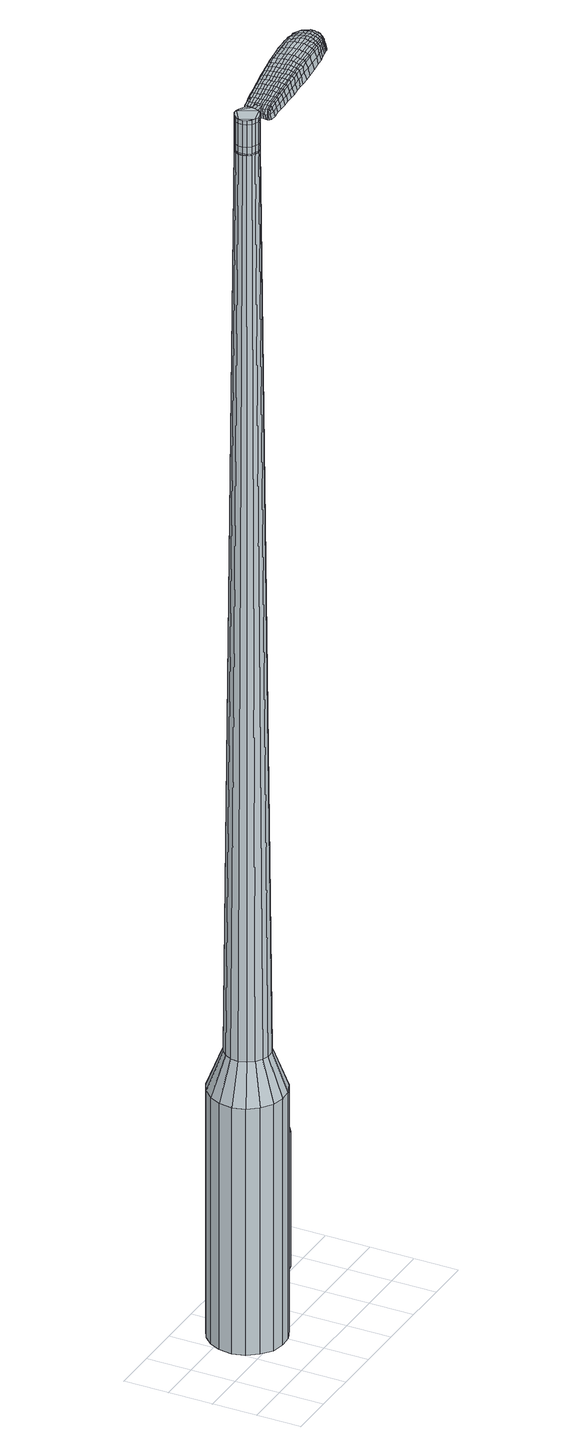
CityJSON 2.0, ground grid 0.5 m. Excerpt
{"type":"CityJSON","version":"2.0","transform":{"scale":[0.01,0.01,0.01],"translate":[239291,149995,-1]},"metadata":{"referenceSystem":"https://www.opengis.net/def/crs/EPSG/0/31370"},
"CityObjects":{
"object1":{"type":"GenericCityObject","attributes":{"cluster":780,"mean_distance_to_centroid":0.336,"new_centroid_x":239291.89,"new_centroid_y":149995.8,"mean_distance_to_camera":13.71,"H1":6.62,"H2":2.55,"Z_final":110.44,"cluster2":-1,"proj_x":239292.55,"proj_y":150003.12,"id_line":24061,"bearing_l":95.17,"distance":7.35,"orientation":"right","G_obj":5.17},"geometry":[{"type":"MultiSurface","lod":"2","boundaries":[[[0,1,2,3]],[[1,4,5,2]],[[4,6,7,5]],[[6,8,9,7]],[[8,10,11,9]],[[10,12,13,11]],[[12,14,15,13]],[[14,16,17,15]],[[16,18,19,17]],[[18,20,21,19]],[[20,22,23,21]],[[22,24,25,23]],[[24,26,27,25]],[[26,28,29,27]],[[28,30,31,29]],[[30,32,33,31]],[[32,34,35,33]],[[34,0,3,35]],[[36,37,38,39]],[[38,40,41,42]],[[41,43,42]],[[42,44,45,46]],[[45,47,46]],[[46,48,49,50]],[[49,51,50]],[[42,46,50,38]],[[50,52,39,38]],[[53,36,39]],[[2,5,7,35]],[[7,9,11,15]],[[11,13,15]],[[15,17,19,23]],[[19,21,23]],[[23,25,27,31]],[[27,29,31]],[[15,23,31,7]],[[31,33,35,7]],[[3,2,35]],[[1,0,54,55]],[[0,34,56,54]],[[34,32,57,56]],[[32,30,58,57]],[[30,28,59,58]],[[28,26,60,59]],[[26,24,61,60]],[[24,22,62,61]],[[22,20,63,62]],[[20,18,64,63]],[[18,16,65,64]],[[16,14,66,65]],[[14,12,67,66]],[[12,10,68,67]],[[10,8,69,68]],[[8,6,70,69]],[[6,4,71,70]],[[4,1,55,71]],[[55,54,72,73]],[[54,56,74,72]],[[56,57,75,74]],[[57,58,76,75]],[[58,59,77,76]],[[59,60,78,77]],[[60,61,79,78]],[[61,62,80,79]],[[62,63,81,80]],[[63,64,82,81]],[[64,65,83,82]],[[65,66,84,83]],[[66,67,85,84]],[[67,68,86,85]],[[68,69,87,86]],[[69,70,88,87]],[[70,71,89,88]],[[71,55,73,89]],[[90,91,92,93]],[[94,95,91,90]],[[96,97,95,94]],[[98,99,97,96]],[[77,100,99,98]],[[101,102,100,77]],[[103,104,102,101]],[[105,106,104,103]],[[107,108,106,105]],[[109,110,108,107]],[[111,112,110,109]],[[113,114,112,111]],[[85,115,114,113]],[[116,117,115,85]],[[87,118,117,116]],[[88,119,118,87]],[[89,120,119,88]],[[93,92,120,89]],[[121,122,123,124]],[[125,121,124,126]],[[127,125,126,128]],[[129,127,128,130]],[[131,129,130,132]],[[133,131,132,134]],[[135,133,134,136]],[[137,135,136,138]],[[139,137,138,140]],[[141,139,140,142]],[[143,141,142,144]],[[145,143,144,146]],[[147,145,146,148]],[[149,147,148,150]],[[151,149,150,152]],[[153,151,152,154]],[[73,72,90,93]],[[72,74,94,90]],[[74,75,96,94]],[[75,76,98,96]],[[76,77,98]],[[78,101,77]],[[78,79,103,101]],[[79,80,105,103]],[[80,81,107,105]],[[81,82,109,107]],[[82,83,111,109]],[[83,84,113,111]],[[84,85,113]],[[86,116,85]],[[86,87,116]],[[73,93,89]],[[155,156,92,91]],[[156,120,92]],[[157,117,118]],[[157,115,117]],[[158,114,115]],[[158,159,112,114]],[[159,160,110,112]],[[160,161,108,110]],[[161,162,106,108]],[[162,163,104,106]],[[163,164,102,104]],[[164,100,102]],[[165,99,100]],[[165,166,97,99]],[[166,167,95,97]],[[167,155,91,95]],[[39,52,153,168]],[[156,155,169,154]],[[53,39,168,122]],[[155,167,123,169]],[[36,53,122,121]],[[167,166,124,123]],[[37,36,121,125]],[[166,165,126,124]],[[38,37,125,127]],[[165,100,128,126]],[[40,38,127,129]],[[100,164,130,128]],[[41,40,129,131]],[[164,163,132,130]],[[43,41,131,133]],[[163,162,134,132]],[[42,43,133,135]],[[162,161,136,134]],[[44,42,135,137]],[[161,160,138,136]],[[45,44,137,139]],[[160,159,140,138]],[[47,45,139,141]],[[159,158,142,140]],[[46,47,141,143]],[[158,115,144,142]],[[48,46,143,145]],[[115,157,146,144]],[[49,48,145,147]],[[157,118,148,146]],[[51,49,147,149]],[[118,119,150,148]],[[50,51,149,151]],[[119,120,152,150]],[[52,50,151,153]],[[120,156,154,152]],[[153,154,170,171]],[[154,169,172,170]],[[169,123,173,172]],[[123,122,174,173]],[[122,168,175,174]],[[168,153,171,175]],[[176,177,178,179]],[[180,176,179,181]],[[176,180,182,183]],[[177,176,183,184]],[[185,186,187,188]],[[189,185,188,190]],[[185,189,191,192]],[[186,185,192,193]],[[194,195,196,197]],[[198,194,197,199]],[[194,198,200,201]],[[195,194,201,202]],[[203,204,205,206]],[[207,203,206,208]],[[203,207,209,210]],[[204,203,210,211]],[[212,213,214,215]],[[216,212,215,217]],[[212,216,218,219]],[[213,212,219,220]],[[221,222,223,224]],[[225,221,224,226]],[[221,225,227,228]],[[222,221,228,229]],[[230,231,232,233]],[[222,230,233,223]],[[230,222,229,234]],[[231,230,234,235]],[[236,237,238,239]],[[231,236,239,232]],[[236,231,235,240]],[[237,236,240,241]],[[242,180,181,243]],[[237,242,243,238]],[[242,237,241,244]],[[180,242,244,182]],[[245,246,247,248]],[[249,245,248,250]],[[245,249,251,252]],[[246,245,252,253]],[[254,255,256,257]],[[246,254,257,247]],[[254,246,253,258]],[[255,254,258,259]],[[260,261,262,263]],[[255,260,263,256]],[[260,255,259,264]],[[261,260,264,265]],[[266,267,268,269]],[[261,266,269,262]],[[266,261,265,270]],[[267,266,270,271]],[[272,177,184,273]],[[267,272,273,268]],[[272,267,271,274]],[[177,272,274,178]],[[275,276,277,278]],[[279,275,278,280]],[[275,279,281,282]],[[276,275,282,283]],[[284,285,286,287]],[[276,284,287,277]],[[284,276,283,288]],[[285,284,288,289]],[[290,291,292,293]],[[285,290,293,286]],[[290,285,289,294]],[[291,290,294,295]],[[296,189,190,297]],[[291,296,297,292]],[[296,291,295,298]],[[189,296,298,191]],[[299,300,301,302]],[[303,299,302,304]],[[299,303,305,306]],[[300,299,306,307]],[[308,309,310,311]],[[300,308,311,301]],[[308,300,307,312]],[[309,308,312,313]],[[314,315,316,317]],[[309,314,317,310]],[[314,309,313,318]],[[315,314,318,319]],[[320,321,322,323]],[[315,320,323,316]],[[320,315,319,324]],[[321,320,324,325]],[[326,186,193,327]],[[321,326,327,322]],[[326,321,325,328]],[[186,326,328,187]],[[329,215,214,330]],[[331,329,330,332]],[[329,331,333,334]],[[215,329,334,217]],[[335,331,332,336]],[[337,335,336,338]],[[335,337,339,340]],[[331,335,340,333]],[[341,337,338,342]],[[343,341,342,344]],[[341,343,345,346]],[[337,341,346,339]],[[347,343,344,348]],[[349,347,348,350]],[[347,349,351,352]],[[343,347,352,345]],[[353,349,350,354]],[[204,353,354,205]],[[353,204,211,355]],[[349,353,355,351]],[[356,357,202,201]],[[358,356,201,200]],[[356,358,359,360]],[[357,356,360,361]],[[362,363,361,360]],[[364,362,360,359]],[[362,364,365,366]],[[363,362,366,367]],[[368,369,367,366]],[[370,368,366,365]],[[368,370,371,372]],[[369,368,372,373]],[[374,375,373,372]],[[376,374,372,371]],[[374,376,209,207]],[[375,374,207,208]],[[377,378,379,380]],[[279,377,380,281]],[[377,279,280,381]],[[378,377,381,382]],[[383,198,199,384]],[[378,383,384,379]],[[383,378,382,385]],[[198,383,385,200]],[[386,387,388,389]],[[225,386,389,227]],[[386,225,226,390]],[[387,386,390,391]],[[392,393,394,395]],[[387,392,395,388]],[[392,387,391,396]],[[393,392,396,397]],[[398,195,202,399]],[[393,398,399,394]],[[398,393,397,400]],[[195,398,400,196]],[[401,402,403,404]],[[183,401,404,184]],[[401,183,182,405]],[[402,401,405,406]],[[407,408,409,410]],[[402,407,410,403]],[[407,402,406,411]],[[408,407,411,412]],[[413,206,205,414]],[[408,413,414,409]],[[413,408,412,415]],[[206,413,415,208]],[[416,417,418,419]],[[188,416,419,190]],[[416,188,187,420]],[[417,416,420,421]],[[422,210,209,423]],[[417,422,423,418]],[[422,417,421,424]],[[210,422,424,211]],[[425,426,427,428]],[[303,425,428,305]],[[425,303,304,429]],[[426,425,429,430]],[[431,216,217,432]],[[426,431,432,427]],[[431,426,430,433]],[[216,431,433,218]],[[434,435,436,437]],[[249,434,437,251]],[[434,249,250,438]],[[435,434,438,439]],[[440,441,442,443]],[[435,440,443,436]],[[440,435,439,444]],[[441,440,444,445]],[[446,213,220,447]],[[441,446,447,442]],[[446,441,445,448]],[[213,446,448,214]],[[449,450,439,438]],[[248,449,438,250]],[[449,248,247,451]],[[450,449,451,452]],[[453,454,445,444]],[[450,453,444,439]],[[453,450,452,455]],[[454,453,455,456]],[[457,330,214,448]],[[454,457,448,445]],[[457,454,456,458]],[[330,457,458,332]],[[459,460,461,462]],[[306,459,462,307]],[[459,306,305,428]],[[460,459,428,427]],[[463,334,333,464]],[[460,463,464,461]],[[463,460,427,432]],[[334,463,432,217]],[[465,466,452,451]],[[257,465,451,247]],[[465,257,256,467]],[[466,465,467,468]],[[469,470,456,455]],[[466,469,455,452]],[[469,466,468,471]],[[470,469,471,472]],[[473,336,332,458]],[[470,473,458,456]],[[473,470,472,474]],[[336,473,474,338]],[[475,476,477,478]],[[312,475,478,313]],[[475,312,307,462]],[[476,475,462,461]],[[479,340,339,480]],[[476,479,480,477]],[[479,476,461,464]],[[340,479,464,333]],[[481,482,468,467]],[[263,481,467,256]],[[481,263,262,483]],[[482,481,483,484]],[[485,486,472,471]],[[482,485,471,468]],[[485,482,484,487]],[[486,485,487,488]],[[489,342,338,474]],[[486,489,474,472]],[[489,486,488,490]],[[342,489,490,344]],[[491,492,493,494]],[[318,491,494,319]],[[491,318,313,478]],[[492,491,478,477]],[[495,346,345,496]],[[492,495,496,493]],[[495,492,477,480]],[[346,495,480,339]],[[497,498,484,483]],[[269,497,483,262]],[[497,269,268,499]],[[498,497,499,500]],[[501,502,488,487]],[[498,501,487,484]],[[501,498,500,503]],[[502,501,503,504]],[[505,348,344,490]],[[502,505,490,488]],[[505,502,504,506]],[[348,505,506,350]],[[507,508,509,510]],[[324,507,510,325]],[[507,324,319,494]],[[508,507,494,493]],[[511,352,351,512]],[[508,511,512,509]],[[511,508,493,496]],[[352,511,496,345]],[[513,514,500,499]],[[273,513,499,268]],[[513,273,184,404]],[[514,513,404,403]],[[515,516,504,503]],[[514,515,503,500]],[[515,514,403,410]],[[516,515,410,409]],[[517,354,350,506]],[[516,517,506,504]],[[517,516,409,414]],[[354,517,414,205]],[[518,519,421,420]],[[328,518,420,187]],[[518,328,325,510]],[[519,518,510,509]],[[520,355,211,424]],[[519,520,424,421]],[[520,519,509,512]],[[355,520,512,351]],[[521,522,382,381]],[[278,521,381,280]],[[521,278,277,523]],[[522,521,523,524]],[[525,358,200,385]],[[522,525,385,382]],[[525,522,524,526]],[[358,525,526,359]],[[527,528,529,530]],[[228,527,530,229]],[[527,228,227,389]],[[528,527,389,388]],[[531,532,533,534]],[[528,531,534,529]],[[531,528,388,395]],[[532,531,395,394]],[[535,357,361,536]],[[532,535,536,533]],[[535,532,394,399]],[[357,535,399,202]],[[537,538,524,523]],[[287,537,523,277]],[[537,287,286,539]],[[538,537,539,540]],[[541,364,359,526]],[[538,541,526,524]],[[541,538,540,542]],[[364,541,542,365]],[[543,544,545,546]],[[234,543,546,235]],[[543,234,229,530]],[[544,543,530,529]],[[547,548,549,550]],[[544,547,550,545]],[[547,544,529,534]],[[548,547,534,533]],[[551,363,367,552]],[[548,551,552,549]],[[551,548,533,536]],[[363,551,536,361]],[[553,554,540,539]],[[293,553,539,286]],[[553,293,292,555]],[[554,553,555,556]],[[557,370,365,542]],[[554,557,542,540]],[[557,554,556,558]],[[370,557,558,371]],[[559,560,561,562]],[[240,559,562,241]],[[559,240,235,546]],[[560,559,546,545]],[[563,564,565,566]],[[560,563,566,561]],[[563,560,545,550]],[[564,563,550,549]],[[567,369,373,568]],[[564,567,568,565]],[[567,564,549,552]],[[369,567,552,367]],[[569,570,556,555]],[[297,569,555,292]],[[569,297,190,419]],[[570,569,419,418]],[[571,376,371,558]],[[570,571,558,556]],[[571,570,418,423]],[[376,571,423,209]],[[572,573,406,405]],[[244,572,405,182]],[[572,244,241,562]],[[573,572,562,561]],[[574,575,412,411]],[[573,574,411,406]],[[574,573,561,566]],[[575,574,566,565]],[[576,375,208,415]],[[575,576,415,412]],[[576,575,565,568]],[[375,576,568,373]],[[577,578,579,580]],[[580,579,581,582]],[[583,581,579,584]],[[584,579,578,585]],[[586,587,588,589]],[[589,588,590,591]],[[592,590,588,593]],[[593,588,587,594]],[[595,596,597,598]],[[598,597,599,600]],[[601,599,597,602]],[[602,597,596,603]],[[604,605,606,607]],[[607,606,608,609]],[[610,608,606,611]],[[611,606,605,612]],[[613,614,615,616]],[[616,615,617,618]],[[619,617,615,620]],[[620,615,614,621]],[[622,623,624,625]],[[625,624,626,627]],[[628,626,624,629]],[[629,624,623,630]],[[631,632,633,634]],[[634,633,623,622]],[[630,623,633,635]],[[635,633,632,636]],[[637,638,639,640]],[[640,639,632,631]],[[636,632,639,641]],[[641,639,638,642]],[[582,581,643,644]],[[644,643,638,637]],[[642,638,643,645]],[[645,643,581,583]],[[646,647,648,649]],[[649,648,650,651]],[[652,650,648,653]],[[653,648,647,654]],[[655,656,657,658]],[[658,657,647,646]],[[654,647,657,659]],[[659,657,656,660]],[[661,662,663,664]],[[664,663,656,655]],[[660,656,663,665]],[[665,663,662,666]],[[667,668,669,670]],[[670,669,662,661]],[[666,662,669,671]],[[671,669,668,672]],[[585,578,673,674]],[[674,673,668,667]],[[672,668,673,675]],[[675,673,578,577]],[[676,677,678,679]],[[679,678,680,681]],[[682,680,678,683]],[[683,678,677,684]],[[685,686,687,688]],[[688,687,677,676]],[[684,677,687,689]],[[689,687,686,690]],[[691,692,693,694]],[[694,693,686,685]],[[690,686,693,695]],[[695,693,692,696]],[[591,590,697,698]],[[698,697,692,691]],[[696,692,697,699]],[[699,697,590,592]],[[700,701,702,703]],[[703,702,704,705]],[[706,704,702,707]],[[707,702,701,708]],[[709,710,711,712]],[[712,711,701,700]],[[708,701,711,713]],[[713,711,710,714]],[[715,716,717,718]],[[718,717,710,709]],[[714,710,717,719]],[[719,717,716,720]],[[721,722,723,724]],[[724,723,716,715]],[[720,716,723,725]],[[725,723,722,726]],[[594,587,727,728]],[[728,727,722,721]],[[726,722,727,729]],[[729,727,587,586]],[[613,616,730,731]],[[731,730,732,733]],[[734,732,730,735]],[[735,730,616,618]],[[733,732,736,737]],[[737,736,738,739]],[[740,738,736,741]],[[741,736,732,734]],[[739,738,742,743]],[[743,742,744,745]],[[746,744,742,747]],[[747,742,738,740]],[[745,744,748,749]],[[749,748,750,751]],[[752,750,748,753]],[[753,748,744,746]],[[751,750,754,755]],[[755,754,605,604]],[[612,605,754,756]],[[756,754,750,752]],[[603,757,758,602]],[[602,758,759,601]],[[760,759,758,761]],[[761,758,757,762]],[[762,763,764,761]],[[761,764,765,760]],[[766,765,764,767]],[[767,764,763,768]],[[768,769,770,767]],[[767,770,771,766]],[[772,771,770,773]],[[773,770,769,774]],[[774,775,776,773]],[[773,776,777,772]],[[610,777,776,608]],[[608,776,775,609]],[[778,779,780,781]],[[781,780,680,682]],[[681,680,780,782]],[[782,780,779,783]],[[600,599,784,785]],[[785,784,779,778]],[[783,779,784,786]],[[786,784,599,601]],[[787,788,789,790]],[[790,789,626,628]],[[627,626,789,791]],[[791,789,788,792]],[[793,794,795,796]],[[796,795,788,787]],[[792,788,795,797]],[[797,795,794,798]],[[603,596,799,800]],[[800,799,794,793]],[[798,794,799,801]],[[801,799,596,595]],[[802,803,804,805]],[[805,804,584,585]],[[583,584,804,806]],[[806,804,803,807]],[[808,809,810,811]],[[811,810,803,802]],[[807,803,810,812]],[[812,810,809,813]],[[604,607,814,815]],[[815,814,809,808]],[[813,809,814,816]],[[816,814,607,609]],[[817,818,819,820]],[[820,819,589,591]],[[586,589,819,821]],[[821,819,818,822]],[[610,611,823,824]],[[824,823,818,817]],[[822,818,823,825]],[[825,823,611,612]],[[826,827,828,829]],[[829,828,704,706]],[[705,704,828,830]],[[830,828,827,831]],[[618,617,832,833]],[[833,832,827,826]],[[831,827,832,834]],[[834,832,617,619]],[[835,650,836,837]],[[837,836,650,652]],[[651,650,836,838]],[[838,836,650,839]],[[840,841,842,843]],[[843,842,650,835]],[[839,650,842,844]],[[844,842,841,845]],[[621,614,846,847]],[[847,846,841,840]],[[845,841,846,848]],[[848,846,614,613]],[[839,849,850,838]],[[838,850,649,651]],[[646,649,850,851]],[[851,850,849,852]],[[845,853,854,844]],[[844,854,849,839]],[[852,849,854,855]],[[855,854,853,856]],[[613,731,171,848]],[[848,171,853,845]],[[856,853,171,857]],[[857,171,731,733]],[[858,859,860,861]],[[861,860,707,708]],[[706,707,860,829]],[[829,860,859,826]],[[734,735,862,863]],[[863,862,859,858]],[[826,859,862,833]],[[833,862,735,618]],[[852,864,851]],[[851,864,658,646]],[[655,658,864,865]],[[865,864,866]],[[856,867,868,855]],[[855,868,864,852]],[[866,864,868,869]],[[869,868,867,870]],[[733,737,871,857]],[[857,871,867,856]],[[870,867,871,872]],[[872,871,737,739]],[[873,874,875,876]],[[876,875,713,714]],[[708,713,875,861]],[[861,875,874,858]],[[740,741,877,878]],[[878,877,874,873]],[[858,874,877,863]],[[863,877,741,734]],[[866,879,880,865]],[[865,880,664,655]],[[661,664,880,881]],[[880,879,881]],[[870,882,883,869]],[[869,883,879,866]],[[881,879,883,884]],[[884,883,882,885]],[[739,743,886,872]],[[872,886,882,870]],[[885,882,886,887]],[[887,886,743,745]],[[888,889,890,891]],[[891,890,719,720]],[[714,719,890,876]],[[876,890,889,873]],[[746,747,892,893]],[[893,892,889,888]],[[873,889,892,878]],[[878,892,747,740]],[[894,895,881]],[[881,895,670,661]],[[667,670,895,896]],[[896,895,894,897]],[[885,898,899,884]],[[884,899,894,881]],[[897,894,899,900]],[[900,899,898,901]],[[745,749,902,887]],[[887,902,898,885]],[[901,898,902,903]],[[903,902,749,751]],[[904,905,906,907]],[[907,906,725,726]],[[720,725,906,891]],[[891,906,905,888]],[[752,753,908,909]],[[909,908,905,904]],[[888,905,908,893]],[[893,908,753,746]],[[897,910,911,896]],[[896,911,674,667]],[[585,674,911,805]],[[805,911,910,802]],[[901,912,913,900]],[[900,913,910,897]],[[802,910,913,811]],[[811,913,912,808]],[[751,755,914,903]],[[903,914,912,901]],[[808,912,914,815]],[[815,914,755,604]],[[822,915,916,821]],[[821,916,729,586]],[[726,729,916,907]],[[907,916,915,904]],[[612,756,917,825]],[[825,917,915,822]],[[904,915,917,909]],[[909,917,756,752]],[[783,918,919,782]],[[782,919,679,681]],[[676,679,919,920]],[[920,919,918,921]],[[601,759,922,786]],[[786,922,918,783]],[[921,918,922,923]],[[923,922,759,760]],[[924,925,926,927]],[[927,926,629,630]],[[628,629,926,790]],[[790,926,925,787]],[[928,929,930,931]],[[931,930,925,924]],[[787,925,930,796]],[[796,930,929,793]],[[762,757,932,933]],[[933,932,929,928]],[[793,929,932,800]],[[800,932,757,603]],[[921,934,935,920]],[[920,935,688,676]],[[685,688,935,936]],[[936,935,934,937]],[[760,765,938,923]],[[923,938,934,921]],[[937,934,938,939]],[[939,938,765,766]],[[940,941,942,943]],[[943,942,635,636]],[[630,635,942,927]],[[927,942,941,924]],[[944,945,946,947]],[[947,946,941,940]],[[924,941,946,931]],[[931,946,945,928]],[[768,763,948,949]],[[949,948,945,944]],[[928,945,948,933]],[[933,948,763,762]],[[937,950,951,936]],[[936,951,694,685]],[[691,694,951,952]],[[952,951,950,953]],[[766,771,954,939]],[[939,954,950,937]],[[953,950,954,955]],[[955,954,771,772]],[[956,957,958,959]],[[959,958,641,642]],[[636,641,958,943]],[[943,958,957,940]],[[960,961,962,963]],[[963,962,957,956]],[[940,957,962,947]],[[947,962,961,944]],[[774,769,964,965]],[[965,964,961,960]],[[944,961,964,949]],[[949,964,769,768]],[[953,966,967,952]],[[952,967,698,691]],[[591,698,967,820]],[[820,967,966,817]],[[772,777,968,955]],[[955,968,966,953]],[[817,966,968,824]],[[824,968,777,610]],[[807,969,970,806]],[[806,970,645,583]],[[642,645,970,959]],[[959,970,969,956]],[[813,971,972,812]],[[812,972,969,807]],[[956,969,972,963]],[[963,972,971,960]],[[609,775,973,816]],[[816,973,971,813]],[[960,971,973,965]],[[965,973,775,774]],[[577,580,179,178]],[[580,582,181,179]],[[592,593,192,191]],[[593,594,193,192]],[[595,598,197,196]],[[598,600,199,197]],[[619,620,219,218]],[[620,621,220,219]],[[622,625,224,223]],[[625,627,226,224]],[[631,634,233,232]],[[634,622,223,233]],[[637,640,239,238]],[[640,631,232,239]],[[582,644,243,181]],[[644,637,238,243]],[[652,653,252,251]],[[653,654,253,252]],[[654,659,258,253]],[[659,660,259,258]],[[660,665,264,259]],[[665,666,265,264]],[[666,671,270,265]],[[671,672,271,270]],[[672,675,274,271]],[[675,577,178,274]],[[682,683,282,281]],[[683,684,283,282]],[[684,689,288,283]],[[689,690,289,288]],[[690,695,294,289]],[[695,696,295,294]],[[696,699,298,295]],[[699,592,191,298]],[[700,703,302,301]],[[703,705,304,302]],[[709,712,311,310]],[[712,700,301,311]],[[715,718,317,316]],[[718,709,310,317]],[[721,724,323,322]],[[724,715,316,323]],[[594,728,327,193]],[[728,721,322,327]],[[778,781,380,379]],[[781,682,281,380]],[[600,785,384,199]],[[785,778,379,384]],[[627,791,390,226]],[[791,792,391,390]],[[792,797,396,391]],[[797,798,397,396]],[[798,801,400,397]],[[801,595,196,400]],[[705,830,429,304]],[[830,831,430,429]],[[831,834,433,430]],[[834,619,218,433]],[[835,837,437,436]],[[837,652,251,437]],[[840,843,443,442]],[[843,835,436,443]],[[621,847,447,220]],[[847,840,442,447]],[[974,975,976,977]],[[978,979,977,976]],[[980,981,982,983]],[[984,985,986,987]],[[975,988,989,976]],[[990,978,976,989]],[[991,980,983,992]],[[993,994,985,984]],[[988,995,996,989]],[[996,997,990,989]],[[998,991,992,999]],[[1000,994,993,1001]],[[995,1002,1003,996]],[[1003,1004,997,996]],[[1005,998,999,1006]],[[1007,1000,1001,1008]],[[1009,1010,1011,1012]],[[1013,1014,1010,1009]],[[1013,1015,1016,1014]],[[1015,1017,1018,1016]],[[1019,1020,1021,1022]],[[1023,1024,1020,1019]],[[1025,1026,1024,1023]],[[1027,1028,1026,1025]],[[1022,1011,1010,1019]],[[1019,1010,1014,1023]],[[1014,1016,1025,1023]],[[1016,1018,1027,1025]],[[983,982,979,978]],[[992,983,978,990]],[[997,999,992,990]],[[1004,1006,999,997]],[[984,987,981,980]],[[993,984,980,991]],[[1001,993,991,998]],[[1008,1001,998,1005]],[[985,1009,1012,986]],[[994,1013,1009,985]],[[1015,1013,994,1000]],[[1017,1015,1000,1007]],[[1029,1030,1031,1032]],[[1031,1033,1034,1035]],[[1031,1035,1036,1037]],[[1031,1037,1032]],[[1038,1029,1032,1039]],[[1040,1039,1032,1041]],[[1042,1041,1032]],[[1043,1031,1030,1044]],[[1045,1043,1044,1046]],[[1047,1045,1046,1048]],[[1049,1047,1048,1050]],[[1051,1049,1050,1052]],[[1052,1053,1054,1055]],[[1052,1055,1056,1057]],[[1052,1057,1058,1059]],[[1058,1060,1061,1062]],[[1058,1062,1063,1064]],[[1058,1064,1059]],[[1052,1059,1051]],[[1065,1066,1030,1029]],[[1067,1068,1033,1031]],[[1069,1070,1042,1032]],[[1066,1071,1044,1030]],[[1072,1067,1031,1043]],[[1071,1073,1046,1044]],[[1074,1072,1043,1045]],[[1073,1075,1048,1046]],[[1076,1074,1045,1047]],[[1075,1077,1050,1048]],[[1078,1076,1047,1049]],[[1077,1079,1052,1050]],[[1080,1078,1049,1051]],[[1079,1081,1053,1052]],[[1082,1083,1060,1058]],[[1084,1080,1051,1059]],[[1054,1053,1081,1085]],[[1055,1054,1085,1086]],[[1056,1055,1086,1087]],[[1057,1056,1087,1088]],[[1058,1057,1088,1082]],[[1089,1065,1029,1038]],[[1090,1089,1038,1039]],[[1091,1090,1039,1040]],[[1092,1091,1040,1041]],[[1070,1092,1041,1042]],[[1034,1033,1068,1093]],[[1061,1060,1083,1094]],[[1035,1034,1093,1095]],[[1036,1035,1095,1096]],[[1037,1036,1096,1097]],[[1032,1037,1097,1069]],[[1062,1061,1094,1098]],[[1063,1062,1098,1099]],[[1064,1063,1099,1100]],[[1059,1064,1100,1084]]]}]}
},
"vertices":[
[133,86,384],[131,71,384],[131,71,96],[133,86,96],[125,58,384],[125,58,96],[115,47,384],[115,47,96],[101,41,384],[101,41,96],[87,40,384],[87,40,96],[73,43,384],[73,43,96],[61,52,384],[61,52,96],[52,64,384],[52,64,96],[48,78,384],[48,78,96],[50,93,384],[50,93,96],[56,106,384],[56,106,96],[66,116,384],[66,116,96],[79,123,384],[79,123,96],[94,124,384],[94,124,96],[108,120,384],[108,120,96],[120,112,384],[120,112,96],[129,100,384],[129,100,96],[100,91,1524],[96,94,1524],[92,95,1524],[104,83,1524],[87,95,1524],[83,93,1524],[77,85,1524],[79,89,1524],[77,81,1524],[78,76,1524],[85,70,1524],[81,72,1524],[89,68,1524],[94,69,1524],[101,74,1524],[98,71,1524],[103,78,1524],[103,88,1524],[115,84,429],[115,75,429],[113,93,429],[108,100,429],[101,105,429],[93,107,429],[84,106,429],[76,102,429],[70,96,429],[66,88,429],[65,80,429],[68,71,429],[73,64,429],[80,59,429],[88,57,429],[97,57,429],[105,61,429],[111,67,429],[104,83,1483],[103,78,1483],[103,88,1483],[100,91,1483],[96,94,1483],[92,95,1483],[87,95,1483],[83,93,1483],[79,89,1483],[77,85,1483],[77,81,1483],[78,76,1483],[81,72,1483],[85,70,1483],[89,68,1483],[94,69,1483],[98,71,1483],[101,74,1483],[103,83,1483],[103,83,1485],[103,79,1485],[103,79,1483],[102,87,1483],[102,87,1485],[99,91,1483],[99,91,1485],[96,93,1483],[96,93,1485],[92,95,1485],[87,94,1483],[87,94,1485],[83,92,1483],[83,92,1485],[80,89,1483],[80,89,1485],[78,85,1483],[78,85,1485],[78,81,1483],[78,81,1485],[79,76,1483],[79,76,1485],[81,73,1483],[81,73,1485],[85,70,1485],[89,69,1483],[89,69,1485],[94,69,1485],[98,71,1485],[101,74,1485],[100,91,1519],[103,88,1519],[103,88,1493],[100,91,1493],[96,94,1519],[96,94,1493],[92,95,1519],[92,95,1493],[87,95,1519],[87,95,1493],[83,93,1519],[83,93,1493],[79,89,1519],[79,89,1493],[77,85,1519],[77,85,1493],[77,81,1519],[77,81,1493],[78,76,1519],[78,76,1493],[81,72,1519],[81,72,1493],[85,70,1519],[85,70,1493],[89,68,1519],[89,68,1493],[94,69,1519],[94,69,1493],[98,71,1519],[98,71,1493],[101,74,1519],[101,74,1493],[103,78,1519],[103,78,1493],[104,83,1485],[103,78,1485],[89,68,1485],[81,72,1485],[78,76,1485],[77,81,1485],[77,85,1485],[79,89,1485],[83,93,1485],[87,95,1485],[96,94,1485],[100,91,1485],[103,88,1485],[104,83,1519],[104,83,1493],[123,81,1513],[123,81,1518],[122,85,1513],[122,88,1513],[122,88,1518],[122,85,1518],[198,72,1519],[191,72,1518],[192,70,1509],[199,70,1510],[207,72,1519],[208,71,1510],[205,74,1526],[197,73,1525],[190,73,1525],[195,110,1519],[188,109,1518],[187,108,1525],[194,109,1525],[203,111,1519],[203,110,1526],[204,113,1510],[196,112,1510],[189,111,1509],[269,99,1519],[270,96,1519],[271,96,1513],[270,100,1513],[268,103,1519],[269,104,1513],[266,103,1524],[268,99,1524],[268,96,1524],[196,93,1530],[188,92,1529],[189,89,1529],[196,89,1530],[205,94,1531],[205,90,1531],[204,97,1530],[195,96,1530],[188,96,1529],[115,85,1512],[115,83,1512],[117,83,1517],[116,85,1517],[115,88,1512],[116,88,1517],[116,89,1506],[116,85,1506],[116,83,1506],[257,79,1519],[254,78,1519],[255,77,1512],[258,77,1512],[259,79,1518],[260,78,1512],[258,80,1522],[256,80,1523],[253,79,1524],[249,77,1519],[243,76,1519],[245,75,1512],[250,76,1512],[248,78,1524],[243,77,1525],[237,75,1519],[230,74,1519],[231,73,1511],[239,74,1511],[237,76,1526],[229,76,1526],[218,73,1519],[220,72,1510],[217,75,1526],[124,69,1513],[132,70,1513],[131,71,1518],[123,70,1517],[118,70,1512],[119,70,1516],[119,69,1506],[125,68,1507],[133,69,1507],[139,70,1514],[147,70,1515],[146,71,1520],[138,71,1519],[140,69,1507],[148,69,1507],[154,70,1515],[162,71,1516],[161,72,1522],[153,72,1521],[155,69,1508],[163,69,1508],[169,71,1517],[176,71,1517],[175,72,1524],[168,72,1523],[170,69,1508],[178,70,1509],[184,71,1518],[183,73,1524],[185,70,1509],[254,114,1519],[251,114,1519],[251,113,1524],[254,113,1523],[257,114,1518],[256,113,1522],[258,115,1512],[255,116,1512],[252,116,1512],[246,114,1519],[240,114,1519],[240,113,1525],[246,113,1524],[247,116,1512],[241,116,1512],[234,114,1519],[227,114,1519],[226,112,1526],[234,113,1526],[235,116,1511],[228,115,1511],[215,113,1519],[214,111,1526],[216,114,1510],[122,100,1513],[129,101,1513],[130,102,1507],[122,101,1507],[116,98,1512],[117,100,1506],[117,98,1516],[121,98,1517],[128,100,1518],[137,102,1514],[144,103,1515],[145,104,1507],[137,103,1507],[136,101,1519],[143,102,1520],[151,104,1515],[159,105,1516],[160,107,1508],[152,106,1508],[151,103,1521],[158,104,1522],[166,106,1517],[173,107,1517],[174,109,1509],[167,108,1508],[165,105,1523],[173,106,1524],[181,108,1518],[182,110,1509],[180,107,1524],[122,86,1519],[122,83,1519],[129,86,1520],[129,84,1520],[129,89,1520],[122,89,1519],[137,87,1522],[137,84,1522],[144,88,1523],[144,85,1523],[144,91,1523],[136,90,1521],[151,89,1524],[152,86,1524],[159,89,1525],[159,86,1525],[159,92,1525],[151,92,1524],[166,90,1526],[166,87,1526],[174,91,1527],[174,88,1527],[173,94,1527],[166,93,1526],[181,91,1528],[181,88,1528],[181,95,1528],[265,99,1527],[265,95,1527],[263,103,1526],[259,103,1527],[260,99,1528],[261,95,1528],[254,98,1529],[254,94,1529],[253,102,1528],[246,101,1530],[247,97,1530],[247,94,1530],[239,97,1531],[240,93,1531],[239,101,1530],[230,100,1531],[230,96,1531],[231,92,1531],[218,95,1531],[218,91,1531],[217,99,1531],[259,113,1518],[262,111,1519],[262,112,1513],[260,114,1513],[258,112,1523],[260,110,1523],[265,108,1519],[266,108,1513],[263,107,1524],[261,81,1518],[263,82,1518],[262,83,1523],[260,81,1523],[262,80,1513],[264,82,1513],[266,85,1519],[268,88,1519],[266,89,1524],[264,85,1523],[267,85,1513],[269,88,1513],[269,92,1519],[268,92,1524],[270,92,1513],[196,75,1528],[196,77,1528],[189,76,1528],[189,75,1527],[205,75,1528],[205,77,1529],[196,80,1529],[196,83,1530],[189,82,1529],[189,79,1528],[205,80,1529],[205,83,1530],[196,86,1530],[189,86,1529],[205,87,1531],[194,107,1528],[194,105,1529],[203,106,1529],[202,108,1528],[187,106,1527],[187,104,1528],[195,101,1529],[204,102,1530],[187,100,1528],[114,97,1512],[114,95,1512],[116,95,1517],[116,97,1517],[115,98,1506],[115,96,1506],[115,92,1512],[116,92,1517],[116,92,1506],[116,71,1512],[116,72,1512],[117,72,1506],[117,70,1506],[118,71,1517],[118,73,1517],[116,75,1512],[116,77,1512],[117,77,1506],[117,74,1506],[117,75,1517],[117,78,1517],[116,80,1512],[117,80,1506],[117,80,1517],[123,72,1519],[123,73,1519],[131,72,1520],[130,74,1520],[123,76,1519],[122,78,1519],[130,76,1520],[130,79,1520],[122,81,1519],[130,81,1520],[121,97,1519],[121,95,1519],[128,96,1520],[128,98,1520],[121,92,1519],[129,93,1520],[138,72,1521],[138,74,1521],[145,73,1522],[145,74,1522],[138,76,1521],[137,79,1521],[145,77,1522],[145,80,1523],[137,82,1522],[145,82,1523],[136,99,1521],[136,97,1521],[143,98,1522],[143,100,1522],[136,94,1521],[144,95,1522],[153,73,1523],[153,75,1523],[160,73,1524],[160,75,1524],[152,77,1523],[152,80,1524],[160,78,1525],[160,81,1525],[152,83,1524],[159,83,1525],[150,101,1523],[151,99,1523],[158,100,1524],[158,102,1524],[151,96,1524],[158,96,1525],[168,74,1525],[167,75,1525],[175,74,1526],[175,76,1526],[167,78,1526],[167,81,1526],[175,78,1527],[174,81,1527],[167,84,1526],[174,84,1527],[165,103,1525],[165,101,1525],[173,102,1526],[172,104,1526],[166,97,1526],[173,98,1527],[182,74,1527],[182,76,1527],[182,79,1527],[182,82,1528],[181,85,1528],[180,105,1527],[180,103,1527],[180,99,1528],[255,112,1525],[258,110,1525],[252,112,1526],[254,110,1526],[261,107,1526],[257,107,1527],[258,81,1525],[259,83,1525],[256,82,1526],[254,80,1525],[262,85,1525],[264,88,1526],[259,88,1527],[258,85,1526],[265,92,1526],[260,91,1527],[247,112,1526],[248,110,1527],[241,112,1527],[242,110,1528],[251,106,1528],[244,106,1529],[249,80,1526],[250,81,1527],[244,80,1528],[243,79,1527],[252,84,1527],[253,87,1528],[246,86,1529],[245,83,1528],[254,91,1528],[247,90,1530],[234,111,1528],[235,109,1529],[226,111,1528],[227,108,1529],[237,105,1529],[228,105,1530],[237,78,1528],[238,80,1528],[229,79,1529],[229,77,1528],[239,82,1529],[239,86,1530],[230,85,1530],[230,82,1530],[240,89,1530],[231,89,1531],[214,110,1529],[215,107,1529],[216,103,1530],[217,76,1528],[217,78,1529],[218,81,1530],[218,84,1530],[218,88,1531],[192,72,1509],[191,74,1518],[198,74,1518],[199,72,1509],[206,74,1519],[208,73,1510],[205,76,1525],[197,75,1525],[190,75,1525],[187,106,1525],[188,107,1518],[195,108,1518],[194,107,1525],[204,109,1519],[203,108,1525],[205,111,1510],[196,110,1509],[189,109,1509],[268,96,1513],[267,96,1519],[267,99,1519],[268,99,1513],[266,102,1519],[267,103,1513],[265,102,1524],[266,99,1524],[266,96,1524],[189,89,1528],[189,92,1528],[196,93,1529],[196,89,1529],[205,93,1529],[205,90,1529],[205,97,1529],[196,96,1529],[188,95,1528],[119,83,1516],[118,83,1512],[117,85,1512],[118,85,1516],[117,88,1512],[118,88,1516],[118,89,1506],[118,86,1506],[119,83,1506],[254,79,1512],[253,80,1519],[256,80,1518],[257,79,1512],[258,81,1518],[259,80,1512],[257,82,1522],[256,82,1523],[253,81,1523],[244,77,1512],[243,78,1519],[248,79,1519],[250,78,1512],[248,80,1524],[242,79,1525],[231,75,1511],[229,76,1519],[237,77,1519],[238,76,1511],[236,78,1525],[229,78,1526],[218,75,1519],[219,74,1510],[217,77,1526],[131,73,1518],[132,72,1513],[124,71,1513],[124,72,1517],[119,72,1512],[120,72,1515],[120,71,1506],[125,70,1506],[133,71,1507],[146,73,1520],[147,72,1514],[139,72,1514],[138,73,1519],[140,71,1507],[148,71,1507],[161,74,1522],[162,73,1516],[154,72,1515],[153,74,1521],[155,71,1508],[163,71,1508],[175,74,1523],[176,73,1517],[169,73,1516],[168,74,1522],[170,71,1508],[178,72,1508],[184,73,1517],[183,75,1524],[185,72,1509],[251,111,1523],[251,112,1519],[254,112,1518],[254,111,1523],[256,112,1518],[256,111,1522],[257,113,1512],[255,114,1512],[252,114,1512],[240,111,1525],[240,112,1519],[246,112,1519],[246,111,1524],[247,114,1512],[241,114,1512],[226,110,1526],[227,112,1519],[235,112,1519],[234,111,1525],[236,114,1511],[228,113,1511],[215,111,1519],[215,109,1526],[216,112,1510],[130,100,1507],[129,99,1513],[122,98,1513],[123,99,1506],[117,97,1512],[118,98,1506],[118,96,1515],[122,97,1517],[129,98,1518],[145,102,1507],[144,101,1514],[137,100,1514],[138,101,1507],[136,99,1519],[144,100,1520],[160,105,1508],[159,103,1516],[152,102,1515],[153,104,1508],[151,101,1521],[158,102,1522],[175,107,1508],[174,105,1517],[166,104,1516],[167,106,1508],[166,103,1522],[173,104,1523],[181,106,1517],[182,108,1509],[180,105,1524],[123,86,1518],[123,83,1518],[130,86,1519],[130,84,1519],[130,89,1519],[123,89,1518],[137,87,1520],[137,85,1520],[145,88,1521],[145,85,1521],[144,91,1521],[137,90,1520],[152,89,1523],[152,86,1523],[159,89,1524],[160,86,1524],[159,92,1524],[152,92,1523],[167,90,1525],[167,87,1525],[174,91,1526],[174,88,1526],[174,94,1526],[167,93,1525],[181,91,1527],[182,88,1527],[181,95,1527],[264,95,1526],[263,99,1526],[262,102,1525],[258,102,1526],[260,98,1526],[260,95,1526],[254,94,1528],[253,98,1528],[252,101,1527],[245,101,1528],[246,97,1529],[246,94,1529],[239,93,1530],[239,97,1530],[238,100,1529],[230,100,1530],[230,96,1530],[230,92,1530],[218,91,1530],[218,95,1530],[217,98,1530],[261,111,1513],[260,110,1518],[258,111,1518],[259,113,1512],[257,111,1523],[259,109,1523],[263,106,1519],[264,107,1513],[262,106,1523],[260,84,1523],[262,84,1518],[260,82,1518],[259,83,1523],[261,81,1512],[262,83,1512],[264,89,1523],[266,89,1519],[264,86,1519],[262,87,1523],[265,86,1513],[267,89,1513],[267,92,1519],[266,92,1524],[268,92,1513],[190,77,1527],[197,77,1527],[197,76,1527],[190,76,1526],[205,77,1527],[205,78,1528],[189,83,1528],[197,83,1528],[197,80,1528],[190,80,1527],[205,81,1528],[205,84,1529],[196,86,1529],[189,86,1528],[205,87,1529],[203,105,1528],[194,104,1527],[194,106,1527],[203,107,1527],[187,105,1526],[187,103,1527],[195,100,1528],[204,101,1528],[188,100,1527],[118,95,1516],[117,95,1512],[116,96,1512],[117,96,1516],[117,97,1506],[117,96,1506],[117,92,1512],[118,92,1516],[118,93,1506],[120,72,1506],[118,72,1512],[119,71,1506],[119,72,1516],[119,73,1516],[119,77,1506],[118,77,1512],[118,75,1512],[119,74,1506],[119,75,1516],[119,78,1516],[118,80,1512],[119,80,1506],[119,80,1516],[124,74,1518],[124,73,1518],[131,73,1519],[131,74,1519],[123,78,1518],[124,76,1518],[131,76,1519],[130,79,1519],[130,81,1519],[129,96,1519],[122,95,1518],[122,96,1518],[129,97,1519],[122,92,1518],[129,93,1519],[138,74,1520],[146,74,1521],[146,75,1521],[138,79,1520],[138,77,1520],[146,77,1521],[145,80,1521],[138,82,1520],[145,82,1521],[144,98,1521],[136,97,1520],[136,98,1520],[144,99,1521],[137,94,1520],[144,95,1521],[153,75,1522],[153,74,1522],[161,75,1523],[153,80,1522],[153,78,1522],[160,78,1523],[160,81,1524],[153,83,1523],[160,84,1524],[159,100,1523],[151,99,1522],[151,100,1522],[158,101,1523],[151,95,1522],[159,96,1523],[168,76,1524],[168,75,1524],[175,75,1525],[175,76,1525],[168,81,1525],[168,78,1524],[175,79,1525],[175,82,1526],[167,84,1525],[175,85,1526],[173,102,1525],[166,101,1524],[166,102,1524],[173,103,1525],[166,97,1524],[173,98,1525],[182,77,1526],[182,76,1526],[182,82,1527],[182,79,1526],[182,85,1527],[180,103,1526],[180,104,1526],[181,99,1526],[257,109,1524],[255,110,1524],[251,110,1525],[253,109,1525],[260,106,1525],[256,106,1525],[255,83,1525],[258,84,1524],[257,82,1524],[253,82,1525],[258,88,1526],[262,89,1525],[260,86,1524],[257,85,1525],[263,92,1525],[259,92,1526],[248,109,1526],[246,110,1526],[240,110,1526],[242,109,1527],[250,106,1526],[244,105,1527],[244,81,1527],[250,82,1526],[248,81,1526],[243,80,1526],[246,87,1528],[253,88,1527],[251,85,1526],[245,84,1527],[253,91,1527],[246,90,1528],[235,108,1527],[234,110,1527],[226,109,1527],[227,108,1528],[237,105,1528],[228,104,1529],[229,80,1528],[237,81,1527],[237,79,1527],[229,79,1527],[230,86,1529],[239,86,1529],[238,83,1528],[230,82,1528],[239,90,1529],[230,89,1530],[215,107,1528],[215,108,1528],[216,103,1529],[217,79,1528],[217,78,1528],[218,85,1529],[218,82,1529],[218,88,1530],[120,71,1508],[119,77,1508],[152,79,1509],[152,71,1509],[173,80,1510],[174,72,1510],[213,83,1512],[213,74,1512],[195,72,1511],[195,82,1511],[231,85,1513],[244,86,1514],[245,78,1514],[231,76,1513],[118,84,1508],[151,87,1509],[172,89,1510],[212,92,1512],[194,91,1511],[230,94,1513],[243,95,1514],[118,91,1508],[150,95,1509],[172,97,1510],[211,102,1512],[193,100,1511],[242,104,1514],[229,103,1513],[117,97,1508],[149,103,1509],[171,106,1510],[210,111,1512],[192,109,1511],[241,113,1514],[228,113,1513],[257,88,1514],[262,90,1514],[262,83,1514],[258,80,1514],[256,96,1514],[261,97,1514],[256,105,1514],[261,104,1514],[255,113,1514],[260,111,1514],[266,93,1515],[269,97,1515],[269,95,1515],[267,89,1515],[266,97,1515],[269,98,1515],[266,102,1515],[269,99,1515],[265,106,1515],[269,100,1515],[106,122,334],[110,121,334],[110,121,165],[96,125,171],[106,122,165],[102,123,165],[99,124,166],[97,124,167],[96,125,169],[102,123,334],[99,124,333],[97,124,332],[96,125,331],[96,125,328],[122,112,165],[122,112,334],[130,100,165],[130,100,334],[134,86,165],[134,86,334],[133,71,165],[133,71,334],[127,57,165],[127,57,334],[124,54,334],[121,51,334],[119,49,333],[118,48,332],[117,47,331],[117,46,328],[124,54,165],[117,46,171],[117,47,169],[118,48,167],[119,49,166],[121,51,165],[105,119,334],[109,118,334],[109,118,165],[105,119,165],[95,122,171],[95,122,328],[120,110,334],[120,110,165],[128,99,334],[128,99,165],[131,85,334],[131,85,165],[130,71,334],[130,71,165],[124,59,334],[124,59,165],[122,56,334],[115,48,328],[115,48,171],[122,56,165],[119,53,334],[117,51,333],[116,50,332],[115,49,331],[101,120,334],[99,121,333],[97,122,332],[96,122,331],[101,120,165],[115,49,169],[99,121,166],[97,122,167],[96,122,169],[116,50,167],[117,51,166],[119,53,165]
]}
